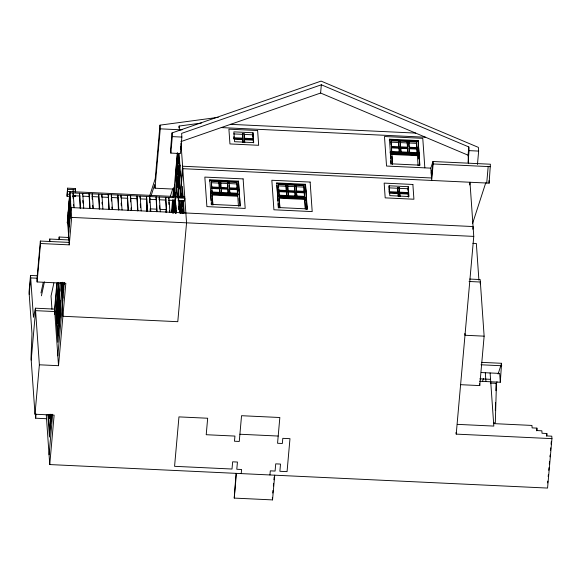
<?xml version="1.0" encoding="UTF-8"?>
<svg xmlns="http://www.w3.org/2000/svg" width="581" height="581" viewBox="0 0 581 581"><rect width="100%" height="100%" fill="white"/><g stroke="black" fill="none" stroke-linecap="round" stroke-linejoin="round"><path stroke-width="0.87" d="M146.456 211.549L146.637 205.231M146.804 211.426L146.884 208.71M165.948 212.326L166.573 207.947M495.31 410.527L495.549 402.415M495.891 390.701L496.109 383.489M496.995 381.702L496.457 383.366L495.295 422.845L493.552 422.765M35.557 413.941L35.659 418.204L46.48 418.719M37.474 275.779L30.51 275.452L29.05 291.931L31.977 333.763L31.033 357.62L34.991 414.224L54.135 415.132L49.748 464.56L547.563 488.069L551.95 438.64L551.776 436.178L546.99 435.953L546.823 433.491L542.029 433.266L541.862 430.804L537.076 430.579L536.902 428.117L532.116 427.892L531.942 425.43L493.647 423.622M29.224 294.393L30.684 277.914L37.649 278.241M69.066 242.4L40.35 241.05L36.937 279.497L37.111 281.952L65.827 283.31L58.521 365.696L39.37 364.795L35.412 308.191L54.563 309.099L58.521 365.696M37.111 281.952L40.517 243.512L40.35 241.05M31.2 360.082L35.586 310.653L54.737 311.554M49.508 241.718L49.748 239.038L68.899 239.946M34.991 414.224L39.37 364.795M35.659 418.204L36.022 414.086M58.913 239.713L59.153 237.026L68.725 237.484L68.565 239.27M54.563 309.099L56.873 283.034M54.498 314.256L57.287 282.794M58.485 282.482L55.798 312.76L57.86 342.289L60.787 309.339L58.913 282.489M56.335 311.104L58.528 286.389L60.25 310.995L58.056 335.709L56.335 311.104L57.134 311.14L57.991 323.443L60.032 300.493M75.457 191.824L75.552 188.535L67.578 188.157L67.047 196.255L69.444 196.371M67.047 196.255L67.578 188.157M57.134 311.14L58.935 290.841M59.858 300.943L58.056 321.249L57.316 310.588L58.971 291.938M59.843 308.947L59.044 308.91L58.819 302.614L59.168 307.538M60.489 301.626L59.69 301.59L59.473 295.293L58.674 295.257M59.77 300.951L58.514 316.369M49.799 414.333L49.654 415.996L49.538 414.355M49.901 414.66L49.588 418.189L49.341 414.674M61.099 290.427L61.811 282.395M61.978 282.729L61.187 291.655L62.777 291.735M50.7 414.696L50.758 423.498M58.979 326.123L60.126 308.475M50.874 414.159L50.816 421.225M60.221 308.867L59.16 325.592M51.063 414.565L49.654 430.456L48.543 414.638M51.433 414.769L49.458 437.035L47.896 414.667M49.058 454.72L52.646 414.275M57.831 355.855L64.353 282.395M68.311 237.702L70.991 207.562L473.072 226.546L472.832 229.241M73.061 191.715L73.242 189.653M73.09 198.295L73.148 192.943L74.179 207.707M40.517 243.512L69.241 244.862L71.681 217.403L69.873 191.563L67.28 223.002L69.96 192.79L184.838 198.215L184.591 200.968L178.287 200.67M75.247 191.97L75.552 188.535M72.632 196.523L75.029 196.632L75.152 195.26M82.596 194.773L82.72 193.393L83.751 208.165M92.11 195.906L92.292 193.851L93.33 208.615M101.682 196.363L101.871 194.301L102.902 209.066M108.858 209.509L108.248 194.599L109.286 209.371M111.261 196.814L111.443 194.751L112.474 209.516M120.833 197.264L121.015 195.201L122.046 209.973M130.405 197.714L130.587 195.659L131.618 210.424M139.977 198.172L140.159 196.109L141.198 210.874M149.615 197.932L149.738 196.56L150.769 211.324M218.245 117.34L159.993 125.147L155.236 178.694L149.687 195.819M174.024 187.641L174.126 189.115L154.982 188.215L160.247 128.837L159.993 125.147M159.063 199.762L159.31 197.01L160.341 211.782M477.459 164.474L478.642 151.089L478.388 147.392L321.082 81.1L172.034 132.926L170.574 149.404L170.836 153.094L180.408 153.551L181.868 137.072L181.613 133.383L321.337 84.79L468.809 146.942L469.07 150.632L468.025 162.404M170.836 153.094L172.296 136.622L172.034 132.926M168.759 198.84L168.882 197.467L169.913 212.232M171.482 212.319L172.593 199.77M172.833 197.082L173.632 188.113M178.992 127.697L179.137 126.048L201.418 123.063M172.049 212.581L173.167 199.951M173.487 196.334L177.358 152.738M172.281 212.13L173.305 200.554M173.625 196.995L174.728 184.526L175.607 197.053M177.517 153.13L175.462 176.283L176.9 196.865M172.579 213.169L173.755 199.929M174.068 196.4L174.54 191.105L174.903 196.378M177.597 197.475L175.999 174.627L177.88 153.442M173.378 213.205L174.554 199.966M174.866 196.436L175.179 192.907M179.616 164.902L177.655 186.966L176.798 174.663L178.679 153.478M173.545 212.813L174.678 199.973M174.975 196.654L175.193 194.163M179.522 164.467L177.721 184.773L176.973 174.111L178.628 155.461M179.507 172.47L178.708 172.434L178.36 167.51L178.483 166.137L178.825 171.061L179.435 164.474M179.238 163.472L179.137 158.816L178.338 158.78M175.97 212.29L175.171 212.254L175.774 205.667M178.795 171.7L178.178 179.892M175.23 213.074L175.76 207.126M175.331 213.154L175.723 208.739M176.13 213.191L176.363 210.547M178.636 189.646L179.783 171.998M178.817 189.123L179.805 173.269M177.873 197.467L179.914 174.518L178.44 153.428M178.316 196.908L180.451 172.862L179.071 153.173M178.214 200.663L178.454 197.918L179.485 212.682M178.795 209.095L179.594 200.082M179.834 197.38L182.601 166.224L431.509 177.982L432.968 161.503L490.408 164.22L489.122 183.153L182.775 168.686L180.219 197.446M179.18 209.131L179.907 200.99M179.994 213.234L181.105 200.699M181.417 197.184L182.376 186.37L183.124 197.104M180.379 213.249L181.475 200.895M181.788 197.366L182.18 192.95L182.492 197.344M181.178 213.292L182.274 200.932M182.587 197.402L182.746 195.637M181.33 213.002L182.325 201.818L183.124 201.854L183.298 204.316M182.521 213.009L182.47 209.175L182.761 213.278M183.291 207.33L183.124 201.854M182.892 213.249L183.269 209M183.03 213.22L183.4 208.971M183.131 213.234L183.523 208.826M209.668 181.149L209.785 179.776L238.508 181.134L240.229 205.739L211.506 204.381L209.785 179.776M211.724 186.276L211.6 187.656L211.382 181.359L236.91 182.565L237.651 193.226L212.123 192.02L211.382 181.359M210.649 192.079L210.583 192.769L239.307 194.119L238.45 181.817L209.726 180.459M212.239 196.814L212.181 194.352L237.709 195.557L238.457 206.219M219.255 187.198L219.088 181.722M219.654 192.936L219.429 188.15L211.716 187.786M211.666 186.966L219.371 187.329L219.03 182.405L220.627 182.485L220.911 188.091L220.686 181.795M228.348 192.79L228.282 193.473L227.941 188.549L221.027 188.222L220.969 188.912L227.883 189.239L228.166 193.342M227.599 182.122L227.767 187.598M227.883 189.239L227.941 188.549M229.074 183.574L229.197 182.202M229.706 192.594L229.539 188.629L237.251 188.992M253.396 142.861L253.207 138.648L244.434 138.234L244.122 133.717L242.524 133.645L242.778 138.844L242.836 138.155L234.063 137.741L234.056 139.251L242.836 139.665L243.025 142.367M237.476 193.778L236.91 182.565M237.128 188.861L237.251 187.481M237.309 188.302L237.186 189.675L229.473 189.312M238.384 182.507L238.508 181.134M237.709 195.557L237.644 196.24L212.116 195.034M242.836 139.665L242.894 138.975L234.121 138.561M244.376 138.917L244.122 133.717M240.047 206.233L239.365 193.437M244.623 142.447L244.492 139.055L253.265 139.469M252.648 136.884L253.018 132.758L233.867 131.858L234.557 141.699L253.701 142.606L253.018 132.758M253.207 138.648L253.149 139.331L252.837 134.821L244.056 134.407M236.024 473.566L234.237 498.091L272.533 499.9L274.726 475.185M234.237 498.091L236.431 473.377M241.217 473.602L241.58 469.484L236.794 469.259L237.433 462.048L232.647 461.822L232.008 469.027L174.569 466.318L178.955 416.889L207.671 418.24L206.211 434.719L234.935 436.077L234.477 441.226L239.263 441.451L241.543 415.705L279.839 417.514L277.558 443.259L282.344 443.485L282.802 438.335L289.977 438.677L287.058 471.627L279.875 471.293L280.514 464.081L275.728 463.856L275.089 471.068L270.303 470.842L269.94 474.96M276.803 182.942L278.524 207.548L307.24 208.906L305.519 184.293L276.803 182.942L276.738 183.625L305.461 184.983L306.318 197.286L277.602 195.928L276.861 185.383M278.386 187.532L278.393 184.526L303.921 185.731L304.669 196.393L279.141 195.187L278.393 184.526M277.849 201.011L277.66 195.245M286.847 195.55L286.789 196.24L286.448 191.316L278.735 190.953L278.735 189.442M278.96 195.739L278.793 190.263M294.618 185.288L294.836 191.585L294.901 190.895L287.987 190.568L287.639 185.651L286.041 185.571L286.324 191.178L286.106 184.889M286.673 196.102L286.448 191.316M287.922 191.258L287.704 184.961M288.27 196.182L288.038 191.389L294.952 191.715L295.242 195.819M288.445 195.623L288.387 196.313L288.038 191.389M295.126 195.688L294.952 191.715M294.901 190.895L294.552 185.978L296.15 186.051L296.433 191.657L296.208 185.361M304.27 190.648L304.262 192.158L296.55 191.795L296.492 192.478L304.204 192.841L304.488 196.944M272.75 493.022L272.983 490.379M273.375 485.963L273.615 483.312M273.927 479.783L274.159 477.139M304.088 191.2L303.921 185.731M304.204 192.841L304.321 191.469M305.461 184.983L305.519 184.293M305.345 209.182L304.72 198.717L279.192 197.511L279.875 207.286M306.013 200.721L306.383 196.603M180.88 141.619L320.61 93.033L321.337 84.79M389.314 140.58L389.437 139.2L418.16 140.558L419.874 165.171L391.158 163.813L389.437 139.2M391.078 144.618L391.028 140.784L416.555 141.989L417.303 152.658L391.776 151.452L391.028 140.784M390.541 158.155L390.294 151.51M399.365 151.677L399.082 147.581L391.369 147.218L391.376 145.708M391.594 152.004L391.427 146.528M391.826 153.776L391.768 154.466L417.296 155.672L417.354 154.982L391.826 153.776L392.574 164.438M388.994 187.162L389.117 185.789L408.261 186.697L408.951 196.538L389.807 195.637L389.117 185.789M399.365 187.656L399.619 192.856L399.365 187.656L397.767 187.576L398.021 192.776L398.087 192.093L389.306 191.679L389.248 192.362L388.994 188.752M416.838 147.603L409.126 147.233L408.784 142.316L407.187 142.236L407.535 147.16L400.621 146.833L400.273 141.909L398.682 141.837L398.965 147.443L398.74 141.147M399.249 151.547L399.082 147.581M400.498 146.702L400.338 141.227M400.846 151.619L400.679 147.654L407.593 147.981L407.935 152.905M398.268 196.305L398.145 192.914L389.364 192.5L389.306 191.679M399.677 193.669L399.735 192.986L408.516 193.4L408.45 194.09L399.677 193.669L399.866 196.378M407.412 147.029L407.252 141.553M407.818 152.767L407.593 147.981M409.009 147.102L408.842 141.626M409.409 152.847L409.184 148.053L416.897 148.424M407.956 190.125L408.261 186.697M417.122 153.21L416.555 141.989M416.78 148.286L416.904 146.913M416.962 147.734L416.838 149.106L409.126 148.743M390.236 152.193L418.959 153.551L418.16 140.558M419.693 165.665L419.017 152.861M433.143 163.965L431.683 180.444L430.819 168.141L432.968 161.503L433.143 163.965L490.582 166.682M468.635 163.13L468.083 155.185L468.809 146.942M469.731 184.947L469.971 182.252L473.762 236.394L456.216 434.116L551.95 438.64M486.725 183.044L488.185 166.565M480.189 283.818L480.349 282.017L469.034 281.487M460.602 384.687L479.746 385.588L484.133 336.159L480.175 279.555L469.731 279.062M479.601 381.259L500.299 382.24L501.585 363.299L481.714 362.362M536.662 430.812L536.902 428.117M546.583 436.186L546.823 433.491M547.629 482.913L547.789 481.112M548.188 476.623L548.348 474.822M548.747 470.327L548.987 467.632M549.306 464.037L549.546 461.343M549.946 456.848L550.105 455.054M550.505 450.558L550.744 447.864M551.057 444.269L551.296 441.567M35.412 308.191L33.437 317.284L30.51 275.452M40.975 292.947L43.255 282.453M41.418 295.787L44.454 281.85M53.859 283.049L51.034 296.041L51.963 309.332M149.586 200.372L150.123 198.702M151.205 195.369L154.72 184.526L154.982 188.215M170.356 196.262L172.789 188.752M431.167 173.058L432.242 169.746M472.651 223.227L485.723 182.906M482.629 381.027L483.436 378.536M498.091 374.077L501.585 363.299M179.66 130.05L182.34 129.694M230.563 124.341L415.647 133.085M221.245 127.58L425.481 137.225M160.247 128.837L179.398 129.745L179.137 126.048M389.379 139.89L418.095 141.248M233.685 133.913L242.459 134.334M390.904 142.156L398.617 142.527M400.215 142.599L407.128 142.926M408.726 142.999L416.439 143.362M391.311 146.397L399.024 146.761M244.434 139.738L253.207 140.152M172.296 136.622L181.868 137.072M469.07 150.632L478.642 151.089M391.311 147.901L399.024 148.264M400.614 148.344L407.528 148.671M390.178 152.883L418.894 154.241M430.819 168.141L386.539 166.05L384.477 136.52L422.772 138.329L424.834 167.858M178.214 160.153L179.013 160.189M179.355 165.113L180.154 165.149M180.212 165.97L179.413 165.934L179.587 168.388M177.684 166.101L179.282 166.173M177.561 167.473L178.36 167.51M179.558 173.291L178.766 173.254L178.875 174.896M176.973 174.111L178.57 174.184L178.687 175.825M175.999 174.627L176.798 174.663M388.936 187.852L408.08 188.752L408.334 192.362M178.309 178.142L179.108 178.178M177.321 179.035L178.912 179.108M177.379 179.856L178.97 179.928M211.259 182.732L218.972 183.095M220.562 183.168L236.787 183.937M278.27 185.898L285.983 186.261M287.58 186.334L294.494 186.661M296.085 186.733L303.798 187.104M399.684 192.166L408.458 192.58L408.639 196.792M389.306 193.182L398.079 193.596M220.969 187.409L227.883 187.728L227.541 182.812L229.139 182.884L229.48 187.808L237.193 188.171M278.677 190.132L286.389 190.495M296.492 190.975L304.204 191.338M178.636 186.45L179.435 186.494M211.658 188.469L219.371 188.84M278.669 191.636L286.382 191.999M287.98 192.079L294.894 192.405M176.856 186.929L178.454 187.009M210.525 193.451L239.249 194.809M277.536 196.618L306.26 197.976L307.058 209.4M279.134 198.201L304.662 199.406M67.657 189.391L75.639 189.769M67.476 191.447L184.751 196.988M67.236 194.199L69.626 194.308M72.901 195.688L80.113 196.029M82.814 196.16L89.118 196.458M91.82 196.581L98.124 196.879M101.726 197.053L108.03 197.351M111.632 197.518L117.943 197.816M121.545 197.99L127.849 198.288M130.551 198.411L136.855 198.709M140.457 198.884L146.761 199.181M149.462 199.305L155.773 199.603M159.376 199.777L165.679 200.075M168.381 200.198L175.585 200.539M174.561 201.346L175.36 201.382M182.202 203.19L183 203.227M70.824 201.106L69.226 201.033L70.257 215.798M174.031 207.294L175.629 207.366M173.908 208.666L175.506 208.746M181.679 209.138L183.269 209.218M150.363 208.877L156.456 209.167M159.935 209.327L166.028 209.618M181.555 210.511L182.354 210.554M175.302 212.007L176.101 212.043M71.681 217.403L473.762 236.394M472.869 243.337L476.347 243.497L478.911 280.187M58.55 296.63L59.349 296.666M58.027 302.578L59.618 302.65M57.904 303.95L58.703 303.986M59.901 309.767L59.102 309.731L59.218 311.372M57.316 310.588L58.906 310.661M58.645 314.611L59.444 314.655M57.657 315.512L59.255 315.585M484.133 336.159L464.989 335.252L464.865 333.465M57.715 316.333L59.313 316.405M57.199 323.406L58.79 323.479M480.988 364.781L501.759 365.761M481.199 372.537L499.682 373.416L500.299 382.24M479.862 378.819L490.553 379.328M490.364 383.075L496.457 383.366M457.312 424.355L493.821 426.084L490.11 372.958M48.789 418.153L51.186 418.262M239.902 434.239L278.197 436.048M320.61 93.033L468.083 155.185M488.948 180.698L489.122 183.153M485.317 372.733L485.934 381.557M479.623 383.787L479.746 385.588M456.092 432.329L456.216 434.116M418.284 147.015L418.407 148.772M419.141 159.317L418.836 154.924L418.778 158.744M419.446 163.711L419.569 165.469M417.354 154.982L418.102 165.643M409.184 148.053L409.474 152.157M408.145 194.395L408.334 197.082M400.679 147.654L400.963 151.757M399.735 192.986L399.989 196.596M397.767 187.576L398.087 192.093M398.145 192.914L398.392 196.523M391.892 156.238L392.386 163.348M390.73 160.792L390.977 164.307M305.642 189.188L305.831 191.824M305.526 188.992L305.708 191.628M306.202 198.658L306.383 201.295M306.688 205.689L306.935 209.204M306.507 207.751L306.63 209.509M304.72 198.717L305.403 208.492M296.55 191.795L296.84 195.891M296.608 194.119L296.717 195.761M279.192 199.087L279.817 207.976M278.03 203.648L278.335 208.042M272.358 497.438L272.533 499.9M244.492 139.055L244.746 142.665M242.524 133.645L242.836 138.155M242.894 138.975L243.148 142.585M238.755 189.341L238.878 191.098M239.307 197.257L239.619 201.651M239.067 198.433L239.249 201.07M233.874 136.622L234.005 138.431M229.539 188.629L229.88 193.546M229.19 185.216L229.364 187.67M221.027 188.222L221.317 192.326M221.078 190.553L221.194 192.195M219.429 188.15L219.72 192.253M212.181 194.352L212.922 205.013M211.774 190.11L211.949 192.572M212.37 198.593L212.799 204.81M210.591 194.33L211.019 200.481M211.201 203.118L211.324 204.875M180.981 143.093L186.559 222.828L177.786 321.692L62.908 316.267L60.54 282.468M180.568 146.477L180.771 149.426M183.378 200.685L184.25 213.212M182.732 200.859L183.596 213.162M179.137 158.816L179.246 160.458M179.536 164.561L179.761 167.836M178.883 171.882L179.057 174.344M178.636 206.742L178.817 209.349M176.297 212.53L175.266 197.765L175.869 212.675M175.411 202.203L175.702 206.306M175.397 203.408L175.745 209.007M175.89 210.438L176.072 213.074M175.171 212.254L174.83 207.33L174.997 212.806M168.759 201.948L168.94 204.556M169.369 210.634L169.485 212.37M166.725 212.08L165.694 197.315L166.297 212.218M159.492 205.841L159.673 208.448M157.146 211.629L156.115 196.865L156.725 211.767M149.615 201.048L149.731 202.784M150.159 208.862L150.341 211.469M147.574 211.179L146.543 196.407L147.153 211.317M140.282 204.069L140.522 207.54M138.002 210.721L136.971 195.957L137.574 210.867M130.405 199.268L130.587 201.876M131.016 207.954L131.197 210.562M128.43 210.271L127.399 195.506L128.002 210.409M121.138 203.161L121.32 205.768M118.858 209.821L117.827 195.056L118.43 209.959M111.261 198.368L111.443 200.975M111.864 207.054L111.988 208.79M101.987 202.261L102.111 203.996M99.707 208.913L98.676 194.148L99.286 209.058M92.11 197.46L92.234 199.203M92.655 205.282L92.844 207.889M90.135 208.463L89.104 193.698L89.706 208.601M82.778 200.489L82.967 203.089M80.563 208.013L79.532 193.248L80.134 208.151M74.942 195.405L75.029 196.632M73.511 204.374L73.634 206.11M69.713 195.543L70.744 210.307M68.979 203.778L70.018 218.543M68.493 209.269L69.524 224.034M68.253 212.014L69.284 226.779M67.766 217.512L68.798 232.277M67.519 220.257L69.241 244.862M64.048 282.715L64.164 284.45M63.191 282.998L63.678 289.948M62.704 282.272L63.438 292.693M59.153 237.026L59.32 239.488M61.913 283.419L62.951 298.184M61.673 286.164L62.704 300.929M59.872 301.038L60.163 305.134M59.749 302.41L59.923 304.865M59.226 308.358L59.393 310.82M49.748 239.038L49.922 241.5M46.277 414.943L49.748 464.56M257.63 130.529L228.907 129.171L229.945 143.935L258.661 145.294L257.63 130.529M412.88 184.46L384.157 183.102L385.188 197.867L413.912 199.225L412.88 184.46M243.119 178.897L204.832 177.089L206.894 206.618L245.189 208.426L243.119 178.897M310.138 182.064L271.843 180.255L273.905 209.785L312.2 211.593L310.138 182.064"/></g></svg>
